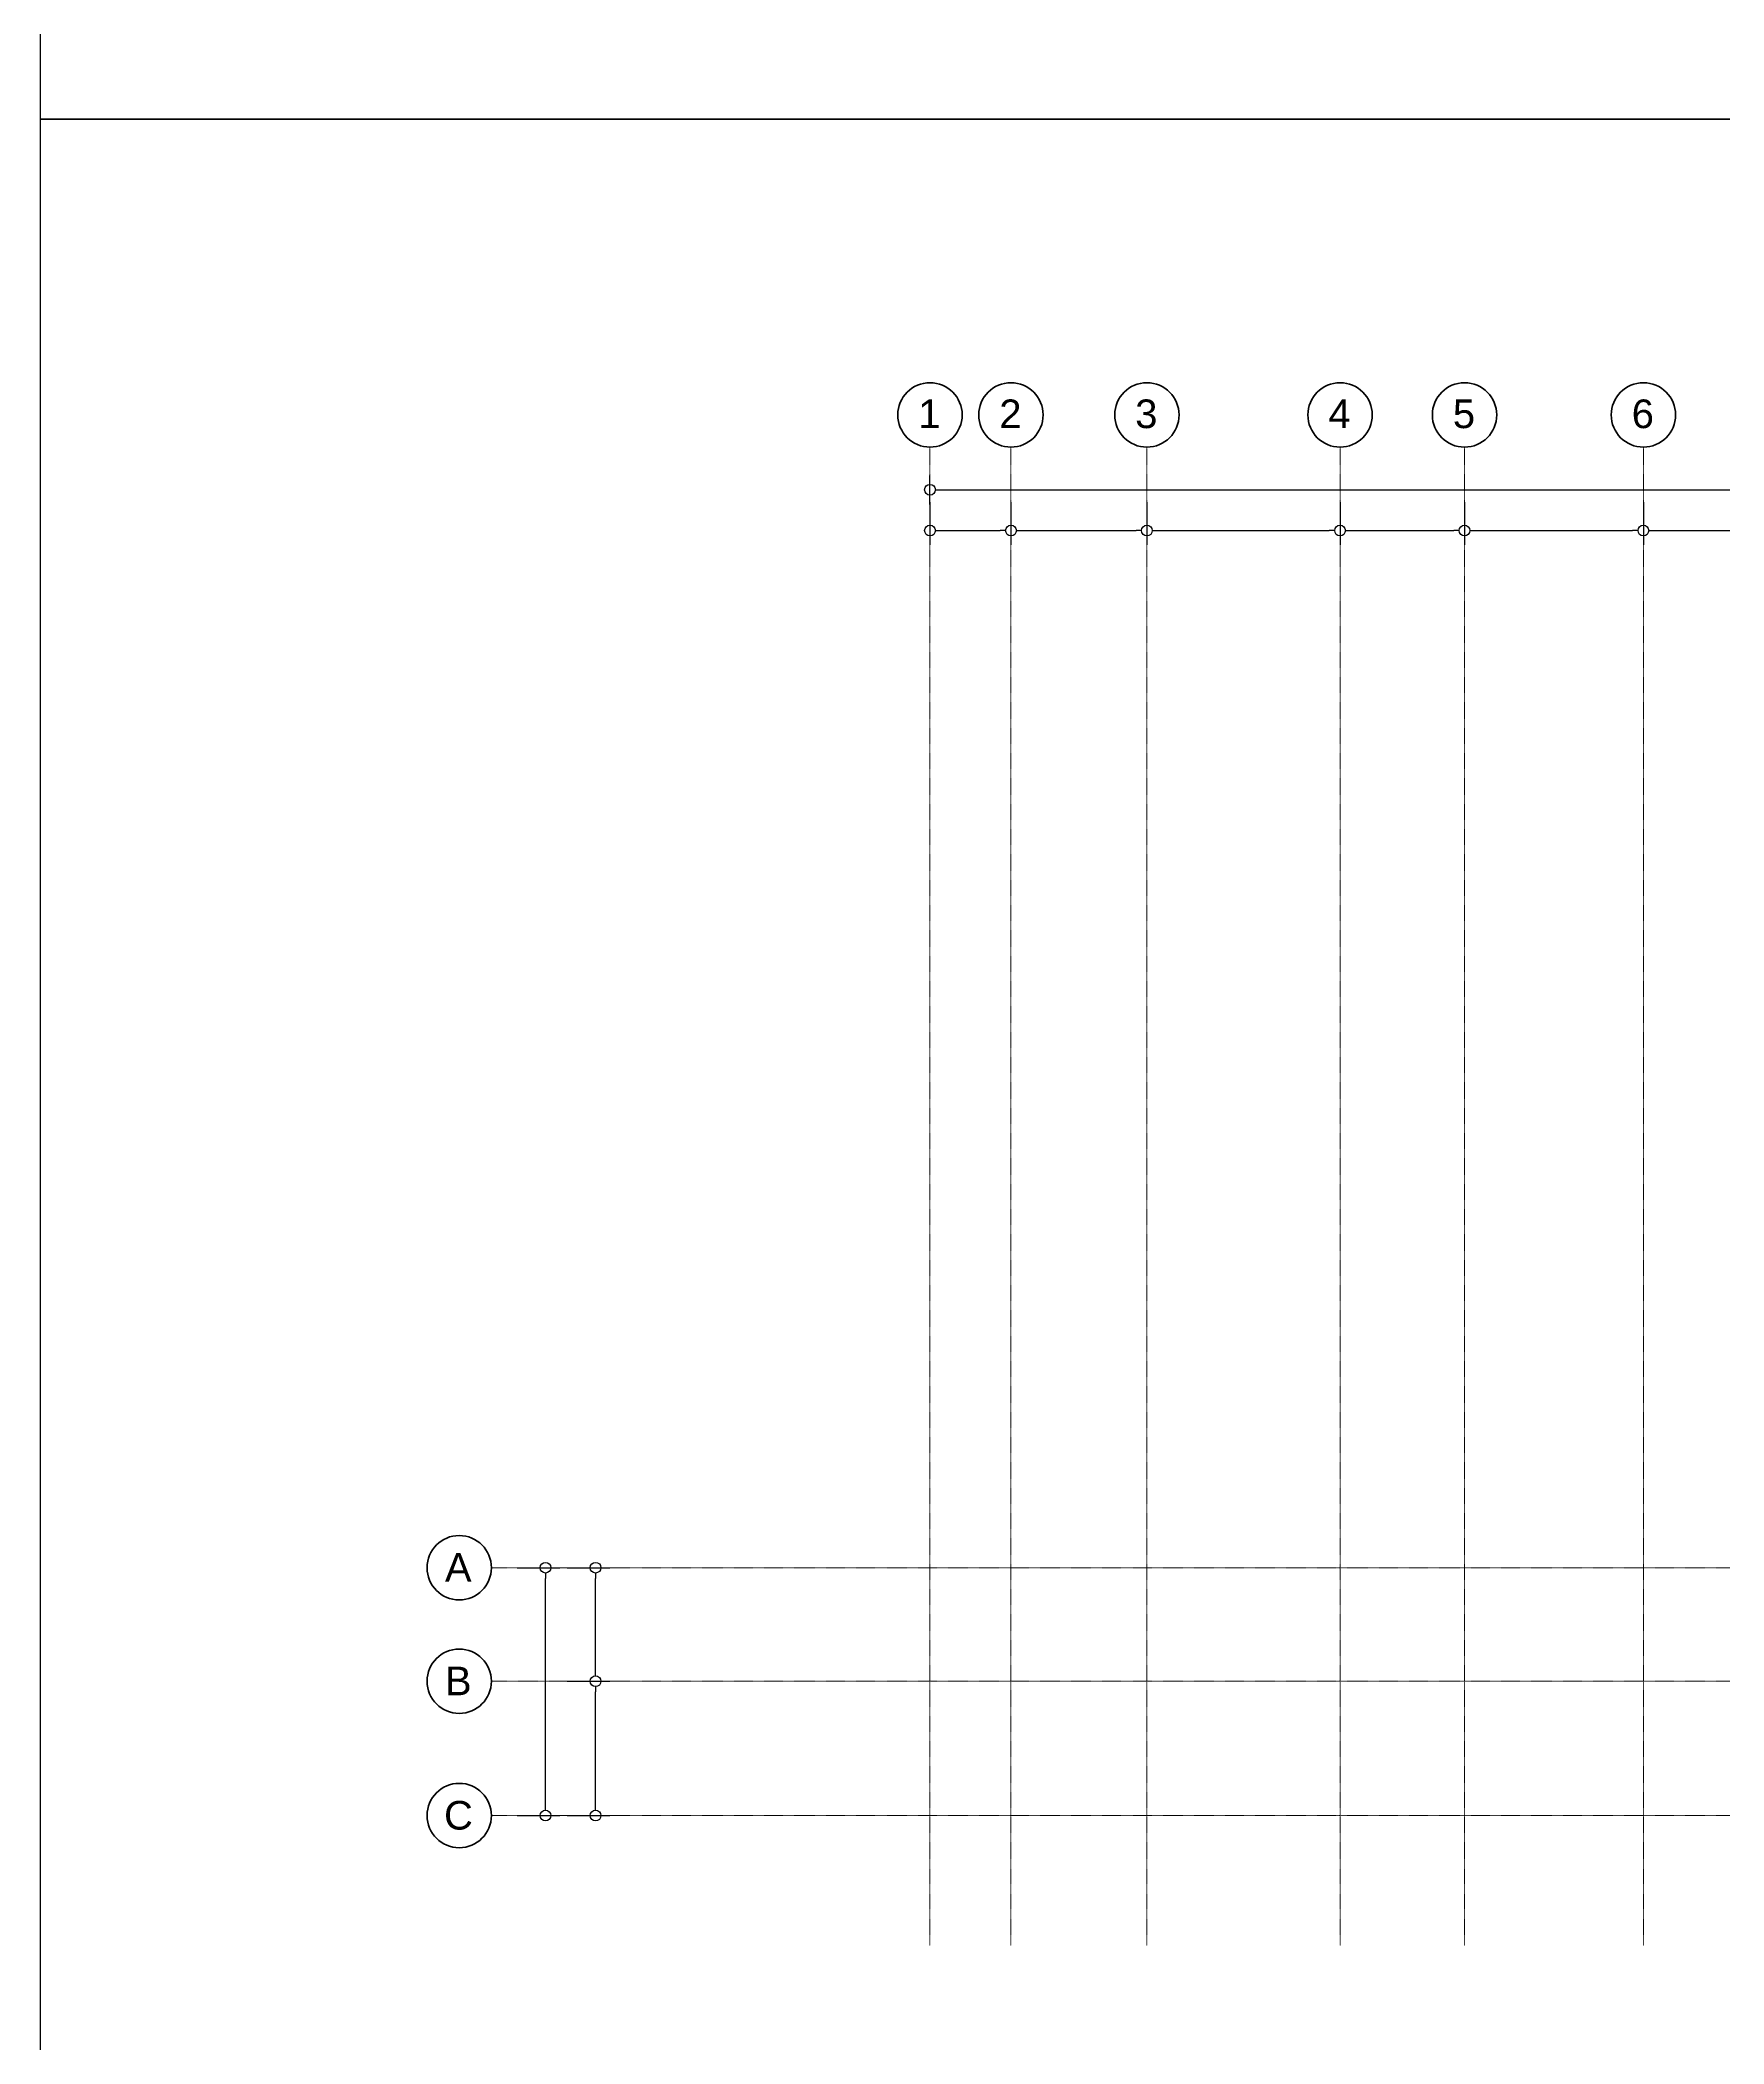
# Model space of a CAD drawing. Header units: millimetres. Extents: x -70132 to 394080, y -1879526 to 121974.
# Drawn here: x -66720 to 50968, y -727334 to -587329 of the extents above; entities that cross this region are included whole.
import ezdxf

# ---------------------------------------------------------------- set-up
doc = ezdxf.new("R2010")
doc.units = ezdxf.units.MM
doc.linetypes.add('DPA_Grid _ Level 100', pattern=[10, 5.5, -1.6, 1.3, -1.6])
for name, color, linetype, lineweight in [('A-ANNO-DIMS', 1, 'Continuous', 9), ('S-GRID', 251, 'Continuous', 9), ('S-GRID-IDEN', 3, 'Continuous', 50)]:
    doc.layers.add(name, color=color, linetype=linetype, lineweight=lineweight)
doc.styles.add('Arial', font='arial.ttf', dxfattribs={"height": 1500})
doc.styles.add('Arial_2', font='arial.ttf', dxfattribs={"height": 3})
doc.dimstyles.new('DPA-DIM-3_0_C-C', dxfattribs={"dimscale": 304.8, "dimtxt": 1530.3891, "dimasz": 2.46063, "dimexe": 3.28084, "dimexo": 0.0625, "dimgap": 0.82021, "dimtad": 1, "dimdec": 0, "dimzin": 0, "dimdsep": 46, "dimtxsty": 'Arial_2', "dimblk1": 'DOTBLANK', "dimblk2": 'DOTBLANK', "dimsah": 1, "dimcen": 0.09, "dimdle": 3.28084, "dimadec": 8, "dimazin": 0, "dimtfac": 1, "dimtdec": 4, "dimtix": 1, "dimtmove": 0, "dimatfit": 3, "dimfxl": 6.56168, "dimfxlon": 1, "dimtvp": 1, "dimtolj": 1, "dimtzin": 0, "dimarcsym": 2})

# ---------------------------------------------------------------- blocks, each defined once
blk = doc.blocks.new('Grid - 100 Scale-586761-LOWER PLATFORM LEVEL - REFLECTED CEILING')
at = {"layer": 'S-GRID-IDEN'}
blk.add_circle((0, 0), 4.5, dxfattribs=at)
blk = doc.blocks.new('_DotBlank')
at = {"color": 0, "linetype": 'ByBlock', "lineweight": -2}
blk.add_line((-0.5, 0), (-1, 0), dxfattribs=at)
blk.add_circle((0, 0), 0.5, dxfattribs=at)
blk = doc.blocks.new('*D995')
at = {"layer": 'A-ANNO-DIMS', "color": 0, "lineweight": -2, "transparency": 16777216}
for p, q in [((-88214, 0), (-85233, 0)), ((-86233, -8635), (-86233, -750)), ((-88214, -9385), (-85233, -9385))]:
    blk.add_line(p, q, dxfattribs=at)
at = {"layer": 'Defpoints', "color": 0, "transparency": 16777216}
for p in [(-88233, 0), (-86233, 0), (-88233, -9385)]:
    blk.add_point(p, dxfattribs=at)
at = {"layer": 'A-ANNO-DIMS', "color": 0, "lineweight": -2, "transparency": 16777216, "xscale": 750, "yscale": 750, "zscale": 750}
for p, rotation in [((-86233, 0), 90), ((-86233, -9385), 270)]:
    blk.add_blockref('_DotBlank', p, dxfattribs=dict(at, rotation=rotation))
at = {"layer": 'A-ANNO-DIMS', "color": 0, "transparency": 16777216, "insert": (-86484, -4692), "char_height": 3, "width": 5537.65, "attachment_point": 5, "rotation": 90, "style": 'Arial_2'}
blk.add_mtext('\\A1;9385', dxfattribs=at)
blk = doc.blocks.new('*D996')
at = {"layer": 'A-ANNO-DIMS', "color": 0, "lineweight": -2, "transparency": 16777216}
for p, q in [((-88214, 7930), (-85233, 7930)), ((-86233, 750), (-86233, 7180)), ((-88214, 0), (-85233, 0))]:
    blk.add_line(p, q, dxfattribs=at)
at = {"layer": 'Defpoints', "color": 0, "transparency": 16777216}
for p in [(-88233, 7930), (-86233, 7930), (-88233, 0)]:
    blk.add_point(p, dxfattribs=at)
at = {"layer": 'A-ANNO-DIMS', "color": 0, "lineweight": -2, "transparency": 16777216, "xscale": 750, "yscale": 750, "zscale": 750}
for p, rotation in [((-86233, 7930), 90), ((-86233, 0), 270)]:
    blk.add_blockref('_DotBlank', p, dxfattribs=dict(at, rotation=rotation))
at = {"layer": 'A-ANNO-DIMS', "color": 0, "transparency": 16777216, "insert": (-86484, 3965), "char_height": 3, "width": 5537.65, "attachment_point": 5, "rotation": 90, "style": 'Arial_2'}
blk.add_mtext('\\A1;7930', dxfattribs=at)
blk = doc.blocks.new('*D997')
at = {"layer": 'A-ANNO-DIMS', "color": 0, "lineweight": -2, "transparency": 16777216}
for p, q in [((-91714, 7930), (-88733, 7930)), ((-89733, -8635), (-89733, 7180)), ((-91714, -9385), (-88733, -9385))]:
    blk.add_line(p, q, dxfattribs=at)
at = {"layer": 'Defpoints', "color": 0, "transparency": 16777216}
for p in [(-91733, 7930), (-89733, 7930), (-91733, -9385)]:
    blk.add_point(p, dxfattribs=at)
at = {"layer": 'A-ANNO-DIMS', "color": 0, "lineweight": -2, "transparency": 16777216, "xscale": 750, "yscale": 750, "zscale": 750}
for p, rotation in [((-89733, 7930), 90), ((-89733, -9385), 270)]:
    blk.add_blockref('_DotBlank', p, dxfattribs=dict(at, rotation=rotation))
at = {"layer": 'A-ANNO-DIMS', "color": 0, "transparency": 16777216, "insert": (-89984, -727), "char_height": 3, "width": 6922.07, "attachment_point": 5, "rotation": 90, "style": 'Arial_2'}
blk.add_mtext('\\A1;17315', dxfattribs=at)
blk = doc.blocks.new('*D998')
at = {"layer": 'A-ANNO-DIMS', "color": 0, "lineweight": -2, "transparency": 16777216}
for p, q in [((-62860, 82375), (-62860, 79394)), ((-57200, 82375), (-57200, 79394)), ((-62110, 80394), (-57950, 80394))]:
    blk.add_line(p, q, dxfattribs=at)
at = {"layer": 'Defpoints', "color": 0, "transparency": 16777216}
for p in [(-62860, 82394), (-57200, 82394), (-57200, 80394)]:
    blk.add_point(p, dxfattribs=at)
at = {"layer": 'A-ANNO-DIMS', "color": 0, "lineweight": -2, "transparency": 16777216, "xscale": 750, "yscale": 750, "zscale": 750, "rotation": 180}
blk.add_blockref('_DotBlank', (-62860, 80394), dxfattribs=at)
at = {"layer": 'A-ANNO-DIMS', "color": 0, "lineweight": -2, "transparency": 16777216, "xscale": 750, "yscale": 750, "zscale": 750}
blk.add_blockref('_DotBlank', (-57200, 80394), dxfattribs=at)
at = {"layer": 'A-ANNO-DIMS', "color": 0, "transparency": 16777216, "insert": (-60030, 80646), "char_height": 3, "width": 5537.65, "attachment_point": 5, "style": 'Arial_2'}
blk.add_mtext('\\A1;5660', dxfattribs=at)
blk = doc.blocks.new('*D999')
at = {"layer": 'A-ANNO-DIMS', "color": 0, "lineweight": -2, "transparency": 16777216}
for p, q in [((-57200, 82375), (-57200, 79394)), ((-47700, 82375), (-47700, 79394)), ((-56450, 80394), (-48450, 80394))]:
    blk.add_line(p, q, dxfattribs=at)
at = {"layer": 'Defpoints', "color": 0, "transparency": 16777216}
for p in [(-57200, 82394), (-47700, 82394), (-47700, 80394)]:
    blk.add_point(p, dxfattribs=at)
at = {"layer": 'A-ANNO-DIMS', "color": 0, "lineweight": -2, "transparency": 16777216, "xscale": 750, "yscale": 750, "zscale": 750, "rotation": 180}
blk.add_blockref('_DotBlank', (-57200, 80394), dxfattribs=at)
at = {"layer": 'A-ANNO-DIMS', "color": 0, "lineweight": -2, "transparency": 16777216, "xscale": 750, "yscale": 750, "zscale": 750}
blk.add_blockref('_DotBlank', (-47700, 80394), dxfattribs=at)
at = {"layer": 'A-ANNO-DIMS', "color": 0, "transparency": 16777216, "insert": (-52450, 80646), "char_height": 3, "width": 5537.65, "attachment_point": 5, "style": 'Arial_2'}
blk.add_mtext('\\A1;9500', dxfattribs=at)
blk = doc.blocks.new('*D1000')
at = {"layer": 'A-ANNO-DIMS', "color": 0, "lineweight": -2, "transparency": 16777216}
for p, q in [((-47700, 82375), (-47700, 79394)), ((-34200, 82375), (-34200, 79394)), ((-46950, 80394), (-34950, 80394))]:
    blk.add_line(p, q, dxfattribs=at)
at = {"layer": 'Defpoints', "color": 0, "transparency": 16777216}
for p in [(-47700, 82394), (-34200, 82394), (-34200, 80394)]:
    blk.add_point(p, dxfattribs=at)
at = {"layer": 'A-ANNO-DIMS', "color": 0, "lineweight": -2, "transparency": 16777216, "xscale": 750, "yscale": 750, "zscale": 750, "rotation": 180}
blk.add_blockref('_DotBlank', (-47700, 80394), dxfattribs=at)
at = {"layer": 'A-ANNO-DIMS', "color": 0, "lineweight": -2, "transparency": 16777216, "xscale": 750, "yscale": 750, "zscale": 750}
blk.add_blockref('_DotBlank', (-34200, 80394), dxfattribs=at)
at = {"layer": 'A-ANNO-DIMS', "color": 0, "transparency": 16777216, "insert": (-40950, 80646), "char_height": 3, "width": 6922.07, "attachment_point": 5, "style": 'Arial_2'}
blk.add_mtext('\\A1;13500', dxfattribs=at)
blk = doc.blocks.new('*D1001')
at = {"layer": 'A-ANNO-DIMS', "color": 0, "lineweight": -2, "transparency": 16777216}
for p, q in [((-34200, 82375), (-34200, 79394)), ((-25500, 82375), (-25500, 79394)), ((-33450, 80394), (-26250, 80394))]:
    blk.add_line(p, q, dxfattribs=at)
at = {"layer": 'Defpoints', "color": 0, "transparency": 16777216}
for p in [(-34200, 82394), (-25500, 82394), (-25500, 80394)]:
    blk.add_point(p, dxfattribs=at)
at = {"layer": 'A-ANNO-DIMS', "color": 0, "lineweight": -2, "transparency": 16777216, "xscale": 750, "yscale": 750, "zscale": 750, "rotation": 180}
blk.add_blockref('_DotBlank', (-34200, 80394), dxfattribs=at)
at = {"layer": 'A-ANNO-DIMS', "color": 0, "lineweight": -2, "transparency": 16777216, "xscale": 750, "yscale": 750, "zscale": 750}
blk.add_blockref('_DotBlank', (-25500, 80394), dxfattribs=at)
at = {"layer": 'A-ANNO-DIMS', "color": 0, "transparency": 16777216, "insert": (-29850, 80646), "char_height": 3, "width": 5537.65, "attachment_point": 5, "style": 'Arial_2'}
blk.add_mtext('\\A1;8700', dxfattribs=at)
blk = doc.blocks.new('*D1002')
at = {"layer": 'A-ANNO-DIMS', "color": 0, "lineweight": -2, "transparency": 16777216}
for p, q in [((-25500, 82375), (-25500, 79394)), ((-13000, 82375), (-13000, 79394)), ((-24750, 80394), (-13750, 80394))]:
    blk.add_line(p, q, dxfattribs=at)
at = {"layer": 'Defpoints', "color": 0, "transparency": 16777216}
for p in [(-25500, 82394), (-13000, 82394), (-13000, 80394)]:
    blk.add_point(p, dxfattribs=at)
at = {"layer": 'A-ANNO-DIMS', "color": 0, "lineweight": -2, "transparency": 16777216, "xscale": 750, "yscale": 750, "zscale": 750, "rotation": 180}
blk.add_blockref('_DotBlank', (-25500, 80394), dxfattribs=at)
at = {"layer": 'A-ANNO-DIMS', "color": 0, "lineweight": -2, "transparency": 16777216, "xscale": 750, "yscale": 750, "zscale": 750}
blk.add_blockref('_DotBlank', (-13000, 80394), dxfattribs=at)
at = {"layer": 'A-ANNO-DIMS', "color": 0, "transparency": 16777216, "insert": (-19250, 80646), "char_height": 3, "width": 6922.07, "attachment_point": 5, "style": 'Arial_2'}
blk.add_mtext('\\A1;12500', dxfattribs=at)
blk = doc.blocks.new('*D1003')
at = {"layer": 'A-ANNO-DIMS', "color": 0, "lineweight": -2, "transparency": 16777216}
for p, q in [((-13000, 82375), (-13000, 79394)), ((0, 82375), (0, 79394)), ((-12250, 80394), (-750, 80394))]:
    blk.add_line(p, q, dxfattribs=at)
at = {"layer": 'Defpoints', "color": 0, "transparency": 16777216}
for p in [(-13000, 82394), (0, 82394), (0, 80394)]:
    blk.add_point(p, dxfattribs=at)
at = {"layer": 'A-ANNO-DIMS', "color": 0, "lineweight": -2, "transparency": 16777216, "xscale": 750, "yscale": 750, "zscale": 750, "rotation": 180}
blk.add_blockref('_DotBlank', (-13000, 80394), dxfattribs=at)
at = {"layer": 'A-ANNO-DIMS', "color": 0, "lineweight": -2, "transparency": 16777216, "xscale": 750, "yscale": 750, "zscale": 750}
blk.add_blockref('_DotBlank', (0, 80394), dxfattribs=at)
at = {"layer": 'A-ANNO-DIMS', "color": 0, "transparency": 16777216, "insert": (-6500, 80646), "char_height": 3, "width": 6922.07, "attachment_point": 5, "style": 'Arial_2'}
blk.add_mtext('\\A1;13000', dxfattribs=at)
blk = doc.blocks.new('*D1021')
at = {"layer": 'A-ANNO-DIMS', "color": 0, "lineweight": -2, "transparency": 16777216}
for p, q in [((-62860, 82208), (-62860, 84246)), ((192400, 82208), (192400, 84246)), ((-62110, 83246), (191650, 83246))]:
    blk.add_line(p, q, dxfattribs=at)
at = {"layer": 'Defpoints', "color": 0, "transparency": 16777216}
for p in [(192400, 83246), (-62860, 82189), (192400, 82189)]:
    blk.add_point(p, dxfattribs=at)
at = {"layer": 'A-ANNO-DIMS', "color": 0, "lineweight": -2, "transparency": 16777216, "xscale": 750, "yscale": 750, "zscale": 750, "rotation": 180}
blk.add_blockref('_DotBlank', (-62860, 83246), dxfattribs=at)
at = {"layer": 'A-ANNO-DIMS', "color": 0, "lineweight": -2, "transparency": 16777216, "xscale": 750, "yscale": 750, "zscale": 750}
blk.add_blockref('_DotBlank', (192400, 83246), dxfattribs=at)
at = {"layer": 'A-ANNO-DIMS', "color": 0, "transparency": 16777216, "insert": (64770, 83498), "char_height": 3, "width": 8306.48, "attachment_point": 5, "style": 'Arial_2'}
blk.add_mtext('\\A1;255260', dxfattribs=at)
blk = doc.blocks.new('A$C6339ba5a')
at = {"layer": 'S-GRID', "linetype": 'DPA_Grid _ Level 100'}
for p, q in [((-62860, -18460.1), (-62860, 86222.4)), ((-57200, -18460.1), (-57200, 86222.4)), ((-47700, -18460.1), (-47700, 86222.4)), ((-34200, -18460.1), (-34200, 86222.4)), ((-25500, -18460.1), (-25500, 86222.4)), ((-13000, -18460.1), (-13000, 86222.4)), ((229552.4, 7930), (-93511.4, 7930)), ((229552.4, 0), (-93511.4, 0)), ((229552.4, -9385), (-93511.4, -9385))]:
    blk.add_line(p, q, dxfattribs=at)
at = {"layer": 'S-GRID-IDEN', "xscale": 499.9999999999995, "yscale": 499.9999999999995, "zscale": 499.9999999999995}
for p in [(-62860, 88472.4), (-57200, 88472.4), (-47700, 88472.4), (-34200, 88472.4), (-25500, 88472.4), (-13000, 88472.4)]:
    blk.add_blockref('Grid - 100 Scale-586761-LOWER PLATFORM LEVEL - REFLECTED CEILING', p, dxfattribs=at)
at = {"layer": 'S-GRID-IDEN', "xscale": 499.9999999999997, "yscale": 499.9999999999997, "zscale": 499.9999999999997, "rotation": 90}
for p in [(-95761.4, 7930), (-95761.4, 0), (-95761.4, -9385)]:
    blk.add_blockref('Grid - 100 Scale-586761-LOWER PLATFORM LEVEL - REFLECTED CEILING', p, dxfattribs=at)
at = {"layer": 'S-GRID-IDEN', "lineweight": 9, "char_height": 2000, "attachment_point": 1, "style": 'Arial'}
for s, insert, width in [('1', (-63676.5, 89551.9), 1883.966), ('2', (-58016.5, 89551.9), 1883.966), ('3', (-48516.5, 89551.9), 1883.966), ('4', (-35016.5, 89551.9), 1883.966), ('5', (-26316.5, 89551.9), 1883.966), ('6', (-13816.5, 89551.9), 1883.966), ('A', (-96760, 8949.4), 2284.809), ('B', (-96760, 1019.4), 2284.809), ('C', (-96825, -8365.6), 2445.147)]:
    blk.add_mtext(s, dxfattribs=dict(at, insert=insert, width=width))
at = {"layer": 'A-ANNO-DIMS'}
for base, p1, p2, override, picture, middle in [((192400, 83246.3), (-62860, 82188.7), (192400, 82188.7), {"dimpost": '<>', "dimfxl": 255260}, '*D1021', (64770, 83497.8)), ((-57200, 80394.1), (-62860, 82394.1), (-57200, 82394.1), {"dimpost": '<>', "dimfxl": 5660}, '*D998', (-60030, 80645.6)), ((-47700, 80394.1), (-57200, 82394.1), (-47700, 82394.1), {"dimpost": '<>', "dimfxl": 9500}, '*D999', (-52450, 80645.6)), ((-34200, 80394.1), (-47700, 82394.1), (-34200, 82394.1), {"dimpost": '<>', "dimfxl": 13500}, '*D1000', (-40950, 80645.6)), ((-25500, 80394.1), (-34200, 82394.1), (-25500, 82394.1), {"dimpost": '<>', "dimfxl": 8700}, '*D1001', (-29850, 80645.6)), ((-13000, 80394.1), (-25500, 82394.1), (-13000, 82394.1), {"dimpost": '<>', "dimfxl": 12500.000004}, '*D1002', (-19250, 80645.6)), ((0, 80394.1), (-13000, 82394.1), (0, 82394.1), {"dimpost": '<>', "dimfxl": 12999.999996}, '*D1003', (-6500, 80645.6))]:
    dim = blk.add_linear_dim(base=base, p1=p1, p2=p2, dimstyle='DPA-DIM-3_0_C-C', override=override, dxfattribs=at)
    dim.commit()
    dim.dimension.update_dxf_attribs({"geometry": picture, "text_midpoint": middle})
for base, p1, p2, override, picture, middle in [((-89732.7, 7930), (-91732.7, -9385), (-91732.7, 7930), {"dimpost": '<>', "dimfxl": 17315}, '*D997', (-89984.2, -727.5)), ((-86232.7, 7930), (-88232.7, 0), (-88232.7, 7930), {"dimpost": '<>', "dimfxl": 7930}, '*D996', (-86484.2, 3965)), ((-86232.7, 0), (-88232.7, -9385), (-88232.7, 0), {"dimpost": '<>', "dimfxl": 9385}, '*D995', (-86484.2, -4692.5))]:
    dim = blk.add_linear_dim(base=base, p1=p1, p2=p2, angle=90, dimstyle='DPA-DIM-3_0_C-C', override=override, dxfattribs=at)
    dim.commit()
    dim.dimension.update_dxf_attribs({"geometry": picture, "text_midpoint": middle})

msp = doc.modelspace()

# ---------------------------------------------------------------- linework, layer by layer
at = {"color": 2}
for points in [[(-66720.1, -592847.4), (356364.1, -592847.4), (356364.1, -449883.1), (-66720.1, -449883.1)], [(-66720.1, -735811.6), (356364.1, -735811.6), (356364.1, -592847.4), (-66720.1, -592847.4)]]:
    msp.add_lwpolyline(points, close=True, dxfattribs=at)

# ---------------------------------------------------------------- block references
msp.add_blockref('A$C6339ba5a', (58337.8, -701992.6))

doc.saveas('drawing.dxf')
